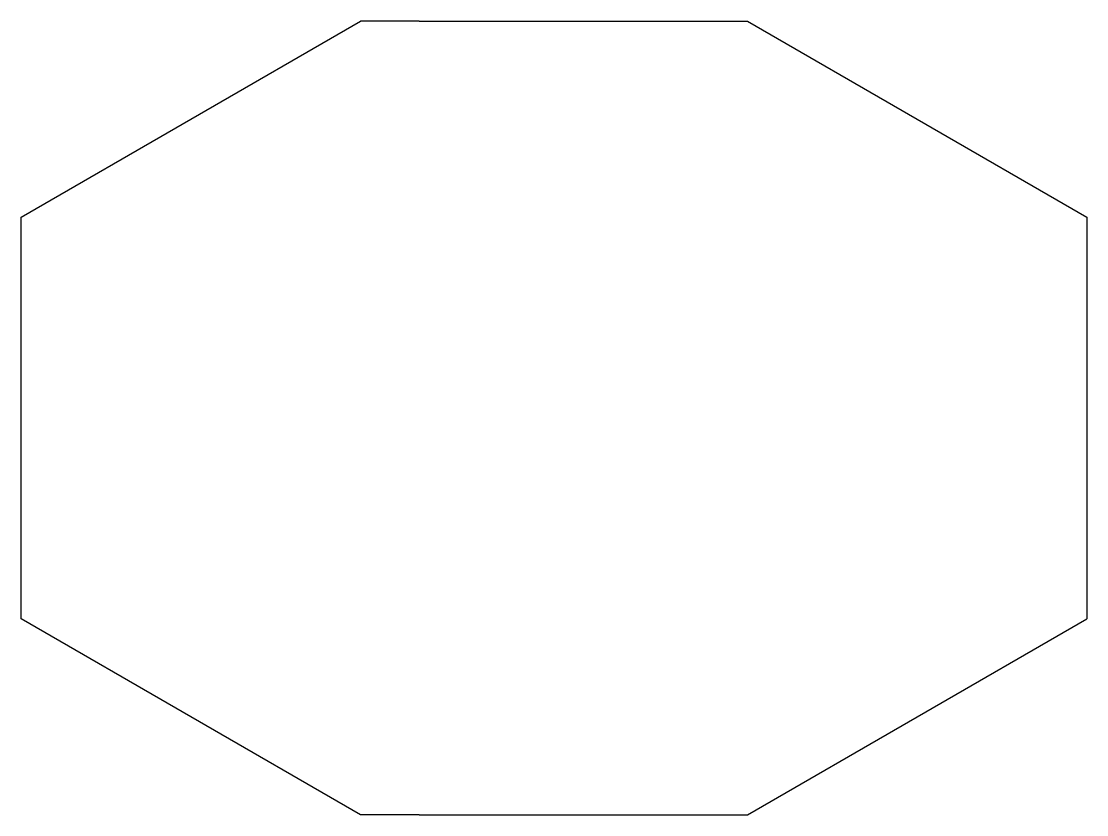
# Model space of a CAD drawing. Header units: millimetres. Extents: x 1857 to 1965, y 1636 to 1717.
import ezdxf

# ---------------------------------------------------------------- set-up
doc = ezdxf.new("R2010")
doc.units = ezdxf.units.MM

msp = doc.modelspace()

# ---------------------------------------------------------------- linework, layer by layer
for p, q in [((1856.73, 1696.91), (1891.33, 1716.91)), ((1897.33, 1716.91), (1891.33, 1716.91)), ((1897.33, 1716.91), (1924.83, 1716.91)), ((1924.83, 1716.91), (1930.83, 1716.91)), ((1930.83, 1716.91), (1965.43, 1696.91)), ((1891.33, 1635.91), (1856.73, 1655.91)), ((1930.83, 1635.91), (1965.43, 1655.91)), ((1897.33, 1635.91), (1891.33, 1635.91)), ((1897.33, 1635.91), (1924.83, 1635.91)), ((1924.83, 1635.91), (1930.83, 1635.91))]:
    msp.add_line(p, q)
for points in [[(1856.73, 1655.91), (1856.73, 1696.91)], [(1965.43, 1696.91), (1965.43, 1655.91)]]:
    msp.add_lwpolyline(points)

doc.saveas('drawing.dxf')
